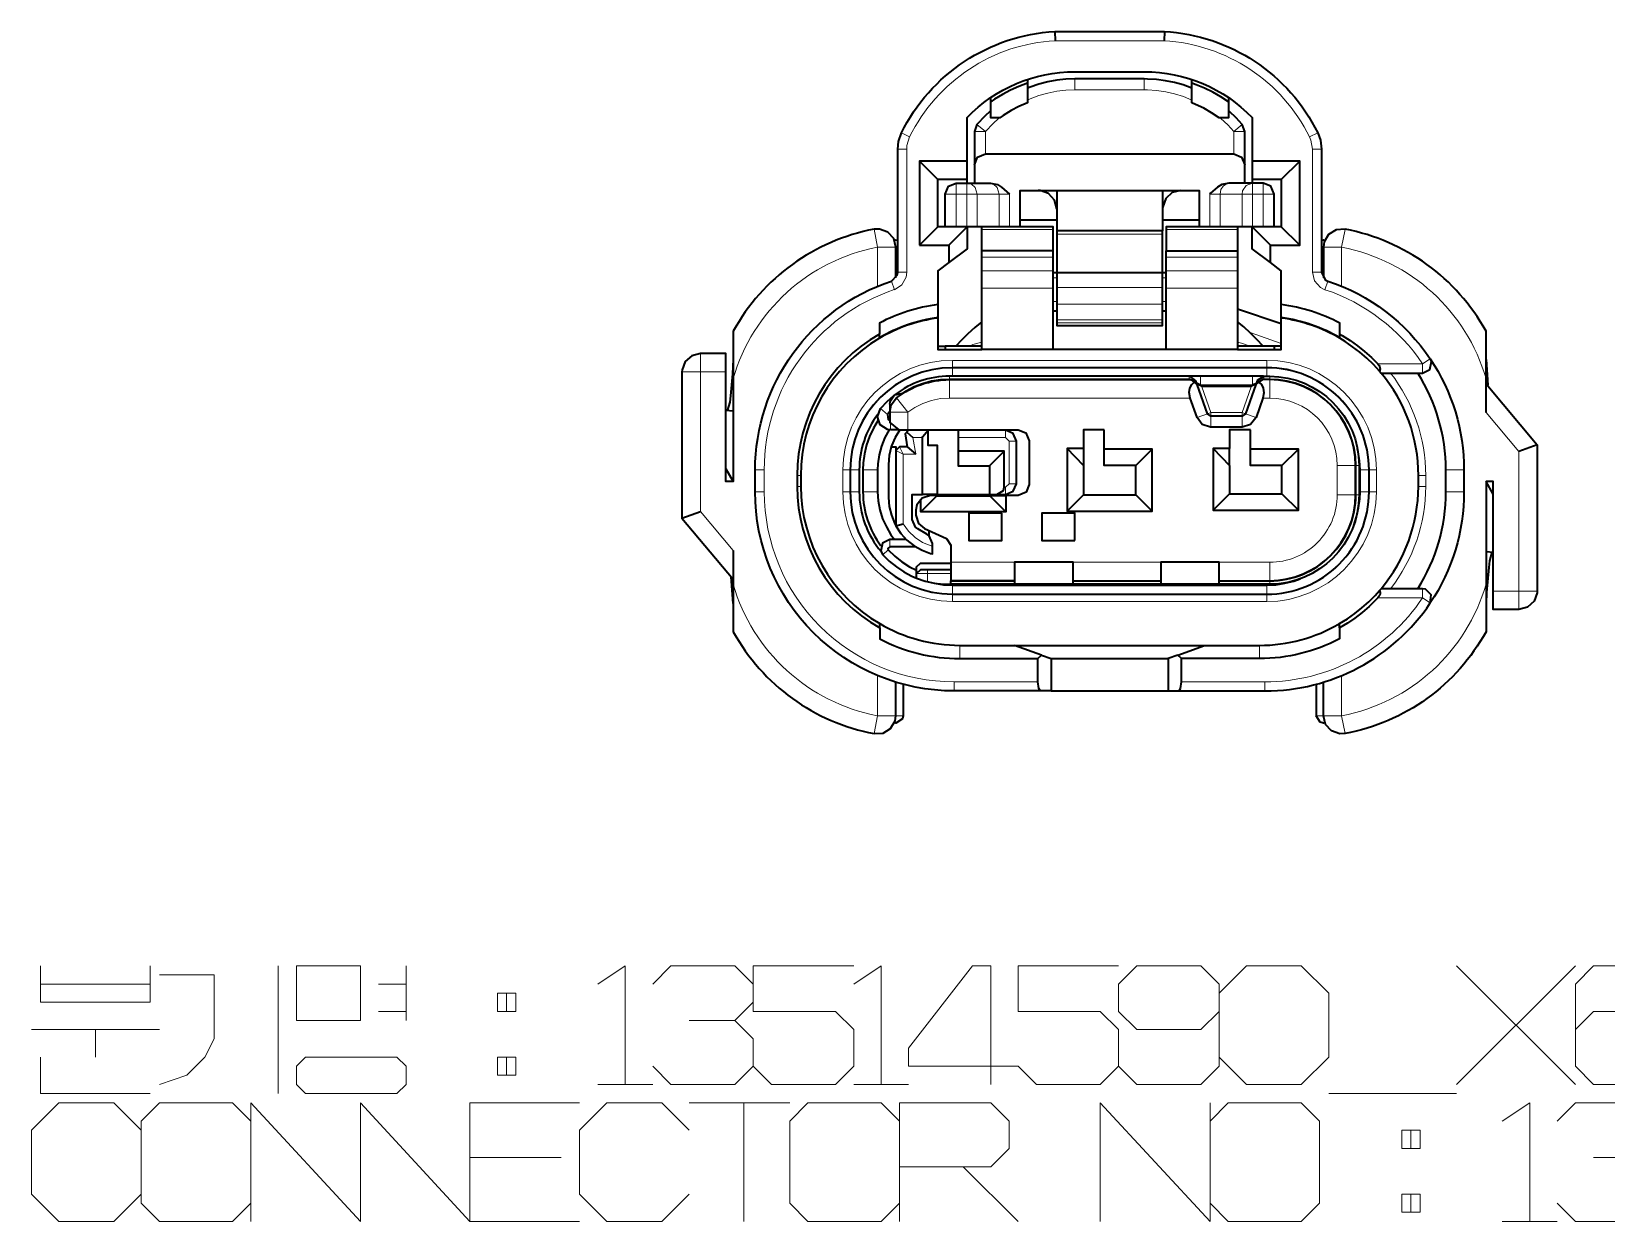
# Model space of a CAD drawing. Header units: millimetres. Extents: x 0 to 174, y 0 to 33.
# Drawn here: x 56.857 to 58.554, y 14.6 to 15.882 of the extents above; entities that cross this region are included whole.
import ezdxf

# ---------------------------------------------------------------- set-up
doc = ezdxf.new("R2010")
doc.units = ezdxf.units.MM
doc.layers.add('PDF_Geomertry', color=7, linetype='Continuous', true_color=0x405f80)

# ---------------------------------------------------------------- blocks, each defined once
blk = doc.blocks.new('SYM_13514590_011')
at = {"layer": 'PDF_Geomertry', "color": 7, "lineweight": 35}
for points in [[(-0.0711, -0.3403), (-0.1647, -0.3403, -0.414275), (-0.3793, -0.1258), (-0.3793, -0.1022, -0.322244), (-0.2325, 0.1013), (-0.2263, 0.1076), (-0.2257, 0.1108), (-0.2257, 0.2435), (-0.2249, 0.2517), (-0.2217, 0.2609, -0.270016), (-0.0564, 0.3702), (0.0617, 0.3702, -0.270317), (0.2269, 0.2609), (0.2297, 0.2531), (0.231, 0.2435), (0.231, 0.1108), (0.2349, 0.1028), (0.2378, 0.1013, -0.167047), (0.3481, 0.0174)], [(-0.151, 0.2069), (-0.151, 0.2108), (-0.151, 0.2305), (-0.151, 0.2776, -0.203336), (-0.0347, 0.3269), (0.04, 0.3269, -0.204174), (0.1561, 0.2776), (0.1561, 0.2305), (0.1561, 0.2108), (0.1561, 0.2069)], [(-0.251, 0.1572, 0.222629), (-0.4029, 0.0473), (-0.4029, -0.0038), (-0.4029, -0.1147), (-0.4107, -0.1147), (-0.4107, 0.0035), (-0.4107, 0.0231), (-0.4383, 0.0231), (-0.4476, 0.0209), (-0.4547, 0.0145), (-0.4579, 0.0055), (-0.4581, 0.0035), (-0.4581, -0.154), (-0.4029, -0.2197)], [(0.4082, -0.0402), (0.4082, -0.0038), (0.4082, 0.0473, 0.222897), (0.2563, 0.1572), (0.2468, 0.1566), (0.2386, 0.1516), (0.2337, 0.1434), (0.2329, 0.1377), (0.2329, 0.1048)], [(-0.1824, 0.0759, 0.091396), (-0.2454, 0.056), (-0.2454, 0.0442)], [(0.2507, 0.0442), (0.2533, 0.0426), (0.2617, 0.0374), (0.2697, 0.0316), (0.2774, 0.0255), (0.2847, 0.019), (0.2917, 0.012), (0.2931, 0.0103), (0.2943, 0.0069), (0.2935, 0.0041), (0.2868, 0.0113), (0.2797, 0.0181), (0.2722, 0.0247), (0.2644, 0.0306), (0.2564, 0.0362), (0.2507, 0.0397), (0.2507, 0.0442), (0.2507, 0.056, 0.091565), (0.1876, 0.0759)], [(-0.1824, 0.0615, 0.098207), (-0.2454, 0.0397, 0.266366), (-0.33, -0.1081), (-0.33, -0.1199, 0.26617), (-0.2451, -0.2678, 0.131143), (-0.1587, -0.2912), (-0.0997, -0.2912), (0.0026, -0.2912), (0.105, -0.2912), (0.164, -0.2912, 0.132183), (0.2503, -0.2678), (0.2588, -0.2627), (0.2667, -0.257), (0.2744, -0.2509), (0.2818, -0.2442), (0.2887, -0.2373), (0.2935, -0.2322), (0.2951, -0.2302, 0.175275), (0.3353, -0.1199), (0.3353, -0.1081, 0.177439), (0.2951, 0.0022)], [(-0.2454, 0.0397), (-0.2454, 0.0442, 0.269), (-0.334, -0.1081), (-0.334, -0.1199, 0.269851), (-0.2451, -0.2724), (-0.2451, -0.2678)], [(0.2935, 0.0041), (0.2951, 0.0022), (0.3399, 0.0022), (0.3478, 0.006), (0.3493, 0.0148), (0.3481, 0.0174, -0.148556), (0.3844, -0.1022)], [(0.2821, -0.1022, 0.415123), (0.1719, 0.008), (-0.1667, 0.008, 0.414199), (-0.2769, -0.1022), (-0.2769, -0.1258, 0.413299), (-0.1667, -0.236), (0.1719, -0.236, 0.415523), (0.2821, -0.1258)], [(0.3346, -0.2302, 0.14183), (0.3649, -0.1258), (0.3649, -0.1022, 0.141595), (0.3346, 0.0022)], [(-0.2343, -0.0401), (-0.2326, -0.0322), (-0.2268, -0.0245, -0.165449), (-0.1699, -0.0049), (0.0896, -0.0049), (0.0906, -0.0051), (0.0969, -0.0102), (0.0956, -0.0062), (0.089, -0.0012), (0.0885, -0.0012)], [(0.1685, -0.0012), (0.1683, -0.0012), (0.1565, -0.0012), (0.1007, -0.0012), (0.0885, -0.0012), (-0.1699, -0.0012, 0.165836), (-0.2285, -0.021)], [(0.0964, -0.0085), (0.1007, -0.0106), (0.1021, -0.0109), (0.1551, -0.0109), (0.1565, -0.0106), (0.1613, -0.0083), (0.1618, -0.0056), (0.1687, -0.0012), (0.1751, -0.0012, -0.41342), (0.2714, -0.0974), (0.2714, -0.129, -0.413753), (0.1751, -0.2253), (0.1207, -0.2253), (0.0578, -0.2253), (-0.0368, -0.2253), (-0.0997, -0.2253), (-0.1686, -0.2253), (-0.1686, -0.2217), (-0.0997, -0.2217)], [(0.1207, -0.2217), (0.1207, -0.2215), (0.1751, -0.2215, 0.414139), (0.2676, -0.129), (0.2676, -0.0974, 0.414133), (0.1751, -0.0049), (0.1676, -0.0049), (0.1606, -0.0094), (0.1603, -0.0102), (0.1492, -0.0417), (0.1456, -0.0444), (0.1117, -0.0444), (0.1081, -0.0417), (0.0969, -0.0102)], [(0.1207, -0.2253), (0.1207, -0.2217), (0.1751, -0.2217, 0.414587), (0.2679, -0.129), (0.2679, -0.0974, 0.413013), (0.1751, -0.0046), (0.1687, -0.0046), (0.1674, -0.0049)], [(0.4082, -0.0095), (0.4632, -0.0752), (0.4632, -0.2327), (0.4632, -0.2347), (0.4599, -0.2437), (0.4528, -0.2501), (0.4436, -0.2524), (0.416, -0.2524), (0.416, -0.2327), (0.416, -0.1147), (0.4082, -0.1147), (0.4082, -0.2253), (0.4082, -0.2765, -0.223782), (0.2563, -0.3863), (0.2507, -0.3866), (0.2417, -0.3834), (0.2353, -0.3763), (0.2329, -0.367), (0.2329, -0.3309)], [(-0.2472, -0.0423, 0.161217), (-0.2671, -0.1022), (-0.2671, -0.1258, 0.176046), (-0.2436, -0.1902)], [(-0.2469, -0.0487), (-0.2519, -0.0572), (-0.2561, -0.066), (-0.2593, -0.0753), (-0.2615, -0.0849), (-0.2628, -0.0947), (-0.2631, -0.1022), (-0.2631, -0.1258, 0.163488), (-0.2437, -0.1838)], [(0.3844, -0.1258, -0.149834), (0.3481, -0.2455), (0.3492, -0.2367), (0.3429, -0.2306), (0.3399, -0.2302), (0.2951, -0.2302)], [(-0.4029, -0.1891), (-0.4029, -0.2253), (-0.4029, -0.2765, 0.222924), (-0.251, -0.3863)], [(0.2935, -0.2322), (0.2943, -0.2341), (0.2942, -0.2356), (0.2936, -0.2372), (0.2917, -0.2399), (0.2892, -0.2424), (0.2821, -0.2494), (0.2747, -0.2558), (0.2669, -0.2617), (0.2588, -0.2673), (0.2503, -0.2724), (0.2503, -0.2842, -0.120309), (0.164, -0.3055), (0.08, -0.3055), (0.0761, -0.3017), (0.105, -0.2912)], [(0.0764, -0.3403), (0.17, -0.3403, 0.249846), (0.3481, -0.2455)], [(-0.2451, -0.2724), (-0.2451, -0.2842, 0.120411), (-0.1587, -0.3055), (-0.0747, -0.3055), (-0.0708, -0.3017), (-0.0997, -0.2912)]]:
    blk.add_lwpolyline(points, format="xyb", dxfattribs=at)
at = {"layer": 'PDF_Geomertry', "color": 7, "lineweight": 13}
for points in [[(0.2269, 0.2609), (0.2181, 0.2566, 0.269218), (0.0614, 0.3603), (-0.0561, 0.3603, 0.270383), (-0.2128, 0.2566), (-0.2217, 0.2609)], [(-0.2474, 0.0958), (-0.2474, 0.1377, 0.283205), (-0.4029, -0.0038)], [(0.4082, -0.0038, 0.282803), (0.2526, 0.1377), (0.2526, 0.0958)], [(0.2917, 0.012), (0.3399, 0.012, 0.166756), (0.2346, 0.092)], [(0.2724, -0.1022), (0.2819, -0.1022, 0.414071), (0.1719, 0.0077), (0.1719, 0.008), (0.1719, 0.0159, -0.413862), (0.29, -0.1022)], [(0.3053, -0.2302, 0.166913), (0.3432, -0.1199), (0.3432, -0.1081, 0.16612), (0.3053, 0.0022)], [(0.1207, -0.2017), (0.1751, -0.2017, 0.414427), (0.2479, -0.129), (0.2479, -0.0974, 0.412538), (0.1751, -0.0247), (0.1676, -0.0247)], [(-0.3793, -0.1258), (-0.3694, -0.1258, 0.414675), (-0.1647, -0.3305), (-0.1647, -0.3403)], [(-0.2671, -0.1258), (-0.2767, -0.1258, 0.414392), (-0.1667, -0.2358), (-0.1667, -0.236), (-0.1667, -0.244, -0.414207), (-0.2847, -0.1258)], [(0.1719, -0.2262), (0.1719, -0.2358, 0.414485), (0.2819, -0.1258), (0.2822, -0.1258), (0.29, -0.1258, -0.414191), (0.1719, -0.244)], [(-0.4029, -0.2253, 0.283199), (-0.2474, -0.367), (-0.251, -0.3863)], [(0.2563, -0.3863), (0.2526, -0.367, 0.282547), (0.4082, -0.2253)], [(0.08, -0.3305), (0.17, -0.3305, 0.249767), (0.3399, -0.2399), (0.2917, -0.2399)]]:
    blk.add_lwpolyline(points, format="xyb", dxfattribs=at)
at = {"layer": 'PDF_Geomertry', "color": 7, "lineweight": 35}
for points in [[(-0.0564, 0.3702), (-0.0561, 0.3603)], [(0.0617, 0.3702), (0.0614, 0.3603)], [(-0.086, 0.3185), (-0.086, 0.3144), (-0.086, 0.2934), (-0.095, 0.2895), (-0.1036, 0.2849), (-0.1119, 0.2797), (-0.1156, 0.2772), (-0.1253, 0.2772), (-0.1253, 0.2944)], [(-0.086, 0.3145), (-0.0951, 0.3109), (-0.1042, 0.3069), (-0.1128, 0.3023), (-0.1213, 0.2972), (-0.1253, 0.2944), (-0.1253, 0.2991)], [(0.0913, 0.3092), (0.0819, 0.3126), (0.0725, 0.3152), (0.0629, 0.3172), (0.0531, 0.3184), (0.0433, 0.319), (0.04, 0.3191), (-0.0347, 0.3191), (-0.0446, 0.3187), (-0.0544, 0.3177), (-0.064, 0.3159), (-0.0736, 0.3135), (-0.0829, 0.3103), (-0.086, 0.3092)], [(0.1306, 0.2991), (0.1306, 0.2944), (0.1306, 0.2772), (0.1207, 0.2772), (0.1125, 0.2827), (0.104, 0.2876), (0.0951, 0.2917), (0.0913, 0.2934), (0.0913, 0.3144), (0.0913, 0.3185)], [(0.1306, 0.2944), (0.1224, 0.2998), (0.1137, 0.3047), (0.105, 0.309), (0.096, 0.3127), (0.0913, 0.3145)], [(-0.1253, 0.2851), (-0.1325, 0.2784), (-0.1392, 0.2712), (-0.1403, 0.2699), (-0.1431, 0.2623), (-0.1431, 0.2266), (-0.1396, 0.2348), (-0.1312, 0.2384), (0.1365, 0.2384), (0.1449, 0.2349), (0.1483, 0.2266)], [(0.1483, 0.2069), (0.1483, 0.2266), (0.1483, 0.2623), (0.1456, 0.2699), (0.1389, 0.2772), (0.1318, 0.284), (0.1306, 0.2851)], [(-0.151, 0.2305), (-0.2021, 0.2305)], [(-0.1431, 0.2266), (-0.1431, 0.2069)], [(0.2074, 0.1399), (0.2074, 0.2305), (0.1876, 0.2108), (0.1561, 0.2108)], [(0.2074, 0.2305), (0.1561, 0.2305)], [(-0.151, 0.2108), (-0.1824, 0.2108)], [(-0.1746, 0.1597), (-0.1746, 0.1951), (-0.1711, 0.2034), (-0.1628, 0.2069), (-0.1512, 0.2069), (-0.1275, 0.2069), (-0.1258, 0.2069), (-0.1183, 0.2052), (-0.1139, 0.2026), (-0.1053, 0.1951)], [(0.1799, 0.1597), (0.1799, 0.1951), (0.1762, 0.2034), (0.1679, 0.2069), (0.1565, 0.2069), (0.1326, 0.2069), (0.131, 0.2069), (0.1236, 0.2052), (0.1188, 0.2024), (0.1114, 0.1959), (0.1106, 0.1951)], [(0.1876, 0.2108), (0.1876, 0.1597)], [(-0.0939, 0.1597), (-0.0939, 0.199), (0.099, 0.199), (0.099, 0.1597)], [(-0.0544, 0.1792), (-0.0568, 0.1885), (-0.0632, 0.1956), (-0.0722, 0.1988), (-0.0742, 0.199)], [(-0.0544, 0.199), (-0.0544, 0.1773), (-0.0544, 0.1556)], [(0.0597, 0.199), (0.0597, 0.1773), (0.0597, 0.1556)], [(0.0794, 0.199), (0.0701, 0.1966), (0.0631, 0.1902), (0.0599, 0.1813), (0.0597, 0.1792)], [(-0.2276, 0.1048), (-0.2276, 0.1377), (-0.23, 0.147), (-0.2364, 0.1541), (-0.2454, 0.1574), (-0.2511, 0.1572)], [(-0.2021, 0.1399), (-0.1706, 0.1399), (-0.151, 0.1597), (-0.151, 0.136), (-0.1706, 0.1212), (-0.1824, 0.1124), (-0.1824, 0.0759), (-0.1824, 0.062), (-0.1824, 0.0615), (-0.1824, 0.0277), (-0.1351, 0.0277), (-0.1351, 0.0938), (-0.1351, 0.1124), (-0.1351, 0.1269), (-0.1351, 0.134), (-0.1351, 0.157), (-0.1351, 0.1597)], [(0.0636, 0.0277), (-0.0583, 0.0277), (-0.0583, 0.0938), (-0.0583, 0.1124), (-0.0583, 0.1269), (-0.0583, 0.134), (-0.0583, 0.157), (-0.0583, 0.1597), (-0.1256, 0.1597), (-0.1401, 0.1597), (-0.151, 0.1597), (-0.1824, 0.1597)], [(-0.0939, 0.1674), (-0.0544, 0.1674)], [(0.0597, 0.1101), (0.0597, 0.152), (0.0597, 0.1556), (-0.0544, 0.1556), (-0.0544, 0.152), (-0.0544, 0.1101)], [(0.0597, 0.1674), (0.099, 0.1674)], [(0.1404, 0.1597), (0.1404, 0.157), (0.1404, 0.134), (0.1404, 0.1269), (0.1404, 0.1124), (0.1404, 0.0938), (0.1404, 0.0277), (0.1876, 0.0277), (0.1876, 0.0615), (0.1876, 0.062), (0.1876, 0.0759), (0.1876, 0.1124), (0.1758, 0.1212), (0.1561, 0.136), (0.1561, 0.1597), (0.1454, 0.1597), (0.1308, 0.1597), (0.0636, 0.1597), (0.0636, 0.157), (0.0636, 0.134), (0.1404, 0.134)], [(-0.2293, 0.1455), (-0.2276, 0.1456), (-0.2257, 0.1453)], [(-0.1706, 0.1399), (-0.1706, 0.1212)], [(0.1758, 0.1212), (0.1758, 0.1399)], [(0.231, 0.1453), (0.2329, 0.1456), (0.2346, 0.1455)], [(-0.0583, 0.134), (-0.1351, 0.134)], [(0.1404, 0.0277), (0.0636, 0.0277), (0.0636, 0.0938), (0.0636, 0.1124), (0.0636, 0.1269), (0.0636, 0.134)], [(-0.0544, 0.1103), (-0.0583, 0.1103)], [(0.0636, 0.1103), (0.0597, 0.1103)], [(-0.0544, 0.069), (-0.0583, 0.069)], [(0.0636, 0.069), (0.0597, 0.069)], [(0.1876, 0.0551), (0.1404, 0.0712)], [(-0.1351, 0.0574), (-0.1426, 0.0512), (-0.15, 0.0445), (-0.1569, 0.0376), (-0.1629, 0.031)], [(0.1681, 0.031), (0.1614, 0.0383), (0.1544, 0.0452), (0.1472, 0.0519), (0.1404, 0.0574)], [(-0.1824, 0.031), (-0.1746, 0.031), (-0.1746, 0.0277)], [(-0.1351, 0.031), (-0.1746, 0.031)], [(-0.0583, 0.0277), (-0.1351, 0.0277)], [(0.1799, 0.031), (0.1404, 0.031)], [(0.1876, 0.031), (0.1799, 0.031), (0.1799, 0.0277)], [(-0.4029, 0.0169), (-0.4037, 0.0012), (-0.4058, -0.0222), (-0.4067, -0.029), (-0.4093, -0.0384)], [(0.4082, 0.0169), (0.4101, -0.011)], [(0.0899, -0.0049), (0.0885, -0.0046), (-0.1699, -0.0046), (-0.1796, -0.0052), (-0.1893, -0.0067), (-0.1988, -0.0094), (-0.2079, -0.0128), (-0.2167, -0.0174), (-0.2204, -0.0197), (-0.2293, -0.0216), (-0.2342, -0.0292), (-0.2344, -0.0312)], [(0.1624, -0.007), (0.1661, -0.0102), (0.1682, -0.0142), (0.1687, -0.0192), (0.1676, -0.0247), (0.1604, -0.0456), (0.1603, -0.0459), (0.1544, -0.0534), (0.1456, -0.0562), (0.1117, -0.0562), (0.1114, -0.0562), (0.1025, -0.0531), (0.0968, -0.0456), (0.0896, -0.0247), (0.0885, -0.0187), (0.0892, -0.014), (0.0913, -0.0101), (0.0949, -0.007)], [(-0.2246, -0.0588), (-0.2336, -0.0588), (-0.2367, -0.0585), (-0.2444, -0.0535), (-0.2475, -0.0448), (-0.2443, -0.036), (-0.244, -0.0358), (-0.2372, -0.0285), (-0.2299, -0.022)], [(-0.2343, -0.0312), (-0.2343, -0.0401), (-0.2343, -0.051), (-0.2246, -0.059), (-0.2147, -0.059), (-0.0958, -0.059), (-0.0875, -0.0623), (-0.084, -0.0708), (-0.084, -0.118), (-0.0874, -0.1263), (-0.0958, -0.1298), (-0.109, -0.1298), (-0.109, -0.1473), (-0.2007, -0.1473), (-0.2007, -0.1337)], [(-0.4029, -0.039), (-0.4107, -0.0383)], [(-0.2344, -0.0397), (-0.2367, -0.0423), (-0.2361, -0.048), (-0.2344, -0.0488)], [(-0.2347, -0.0588), (-0.2394, -0.0673), (-0.2432, -0.0765), (-0.2457, -0.0859), (-0.2471, -0.0956), (-0.2474, -0.1022), (-0.2474, -0.1258), (-0.2468, -0.1356), (-0.245, -0.1453), (-0.2421, -0.1547), (-0.2379, -0.1635), (-0.2329, -0.172), (-0.229, -0.177)], [(-0.2326, -0.0772), (-0.2349, -0.0867), (-0.2356, -0.0963), (-0.2356, -0.1317), (-0.2349, -0.1415), (-0.2325, -0.151), (-0.2287, -0.1601), (-0.2276, -0.1623), (-0.2222, -0.1705), (-0.2157, -0.1777), (-0.2081, -0.1838), (-0.1994, -0.1887), (-0.1903, -0.1921), (-0.1882, -0.1927), (-0.1882, -0.1847), (-0.1882, -0.1816), (-0.1917, -0.1733), (-0.1942, -0.1715), (-0.204, -0.1656), (-0.2065, -0.1638), (-0.21, -0.1555), (-0.21, -0.1288), (-0.1988, -0.1288), (-0.1988, -0.0673), (-0.1986, -0.0662), (-0.1932, -0.0598)], [(-0.2233, -0.059), (-0.2285, -0.0673), (-0.2324, -0.0763), (-0.2326, -0.0772), (-0.2276, -0.0772), (-0.2276, -0.0812)], [(-0.1189, -0.1288), (-0.1096, -0.1288), (-0.1013, -0.1252), (-0.0978, -0.117), (-0.0978, -0.0713), (-0.1013, -0.0628), (-0.1096, -0.0595), (-0.1606, -0.0595), (-0.1932, -0.0595), (-0.2139, -0.0595), (-0.216, -0.0616), (-0.2178, -0.0634), (-0.2154, -0.0772), (-0.2237, -0.0772), (-0.2276, -0.0812), (-0.2276, -0.1623), (-0.2199, -0.1601)], [(-0.216, -0.0616), (-0.2092, -0.0673)], [(-0.1932, -0.0595), (-0.1932, -0.0598), (-0.1932, -0.0756), (-0.1831, -0.0756), (-0.1831, -0.1288), (-0.1267, -0.1288), (-0.1267, -0.1298)], [(-0.1606, -0.0595), (-0.1606, -0.0673), (-0.1606, -0.0819), (-0.1606, -0.0977), (-0.1267, -0.0977), (-0.1267, -0.1288), (-0.1189, -0.1288), (-0.1118, -0.1244), (-0.111, -0.1209), (-0.111, -0.0819), (-0.1606, -0.0819)], [(-0.1267, -0.059), (-0.1267, -0.0595)], [(-0.2154, -0.0772), (-0.206, -0.0851)], [(-0.1267, -0.0977), (-0.111, -0.0819)], [(-0.0256, -0.0791), (-0.0256, -0.0974), (-0.0432, -0.0791)], [(-0.0256, -0.0974), (-0.0256, -0.129), (0.0308, -0.129), (0.0308, -0.0974), (-0.0031, -0.0974), (-0.0031, -0.0798)], [(0.0308, -0.0974), (0.0485, -0.0798)], [(0.1143, -0.0791), (0.1319, -0.0974), (0.1319, -0.0791)], [(0.1319, -0.0974), (0.1319, -0.1278), (0.1882, -0.1278), (0.1882, -0.0974), (0.1544, -0.0974), (0.1544, -0.0798)], [(0.1882, -0.0974), (0.206, -0.0798)], [(0.2656, -0.162), (0.2686, -0.1526), (0.2708, -0.143), (0.2721, -0.1333), (0.2724, -0.1258), (0.2724, -0.1022), (0.2718, -0.0924), (0.2704, -0.0827), (0.2697, -0.0795)], [(0.4632, -0.0752), (0.4436, -0.0824)], [(-0.4107, -0.101), (-0.4029, -0.1147)], [(0.2822, -0.1258), (0.2822, -0.1022)], [(0.3846, -0.1258), (0.3846, -0.1022)], [(0.416, -0.1283), (0.4082, -0.1147)], [(-0.1838, -0.1298), (-0.1903, -0.1298), (-0.1993, -0.1326), (-0.205, -0.1399), (-0.206, -0.1455), (-0.206, -0.1508), (-0.2032, -0.1598), (-0.1969, -0.1651), (-0.1732, -0.1762), (-0.1731, -0.1762), (-0.1686, -0.1833), (-0.1686, -0.2017), (-0.1686, -0.2215)], [(-0.2007, -0.1473), (-0.1838, -0.1303)], [(-0.1831, -0.1288), (-0.1988, -0.1288)], [(-0.126, -0.1298), (-0.109, -0.1298)], [(-0.109, -0.1473), (-0.126, -0.1303)], [(-0.0256, -0.129), (-0.0432, -0.1467)], [(0.0308, -0.129), (0.0485, -0.1467)], [(0.1319, -0.1278), (0.1143, -0.1455)], [(0.1882, -0.1278), (0.206, -0.1455)], [(-0.4581, -0.154), (-0.4383, -0.1469)], [(-0.1922, -0.1673), (-0.1922, -0.1727)], [(-0.2164, -0.177), (-0.2343, -0.177), (-0.2422, -0.1809), (-0.2439, -0.1897), (-0.2417, -0.1935), (-0.2347, -0.2005), (-0.2271, -0.2066), (-0.2189, -0.212), (-0.2103, -0.2166), (-0.2053, -0.2187), (-0.2053, -0.2137), (-0.2053, -0.2065), (-0.2012, -0.2026), (-0.1686, -0.2026)], [(-0.2064, -0.1849), (-0.2343, -0.1849), (-0.2364, -0.1869), (-0.2358, -0.1883), (-0.2289, -0.1952), (-0.2212, -0.2013), (-0.2129, -0.2065), (-0.2053, -0.2102)], [(-0.0368, -0.2215), (-0.0368, -0.2017), (-0.0997, -0.2017), (-0.0997, -0.2215), (-0.0997, -0.2217), (-0.0997, -0.2253)], [(0.1207, -0.2215), (0.1207, -0.2017), (0.0578, -0.2017), (0.0578, -0.2215), (0.0578, -0.2217), (0.0578, -0.2253)], [(0.4082, -0.1902), (0.416, -0.1909)], [(0.4146, -0.1908), (0.4119, -0.2002), (0.4111, -0.2072), (0.4088, -0.2344), (0.4082, -0.2462)], [(-0.4029, -0.2462), (-0.405, -0.2172)], [(-0.1686, -0.2097), (-0.1935, -0.2097), (-0.2012, -0.2097), (-0.2053, -0.2137)], [(-0.2053, -0.2187), (-0.196, -0.2219), (-0.1864, -0.224), (-0.1765, -0.2252), (-0.1686, -0.2253)], [(-0.1958, -0.2219), (-0.1862, -0.2242), (-0.1765, -0.2258), (-0.1668, -0.2262), (-0.1667, -0.2262), (0.1719, -0.2262), (0.1818, -0.2258), (0.1915, -0.2242), (0.201, -0.2219), (0.2081, -0.2195)], [(-0.0997, -0.2215), (-0.1686, -0.2215), (-0.1686, -0.2217)], [(-0.1686, -0.2253), (-0.1686, -0.2253)], [(-0.0368, -0.2217), (-0.0368, -0.2215), (0.0578, -0.2215)], [(-0.0368, -0.2253), (-0.0368, -0.2217), (0.0578, -0.2217)], [(0.2503, -0.2724), (0.2503, -0.2678)], [(-0.0708, -0.3017), (-0.0604, -0.3055), (-0.0604, -0.3403), (-0.0711, -0.3403), (-0.0725, -0.3396), (-0.0736, -0.3376), (-0.0747, -0.3305), (-0.0747, -0.3055)], [(0.0761, -0.3017), (0.0657, -0.3055), (0.0657, -0.3403), (0.0764, -0.3403), (0.0767, -0.3403), (0.0771, -0.3402), (0.0778, -0.3396), (0.0789, -0.3376), (0.08, -0.3305), (0.08, -0.3055)], [(-0.0604, -0.3055), (0.0026, -0.3055), (0.0657, -0.3055)], [(-0.2511, -0.3863), (-0.2415, -0.3858), (-0.2333, -0.3808), (-0.2285, -0.3726), (-0.2276, -0.367), (-0.2276, -0.3309)], [(-0.2199, -0.3331), (-0.2199, -0.367), (-0.2206, -0.3705), (-0.2276, -0.3749), (-0.2293, -0.3747)], [(0.225, -0.3331), (0.225, -0.367)], [(-0.0604, -0.3403), (0.0657, -0.3403)], [(0.2346, -0.3747), (0.2329, -0.3749), (0.2294, -0.3741), (0.2251, -0.367)]]:
    blk.add_lwpolyline(points, dxfattribs=at)
at = {"layer": 'PDF_Geomertry', "color": 7, "lineweight": 13}
for points in [[(0.0913, 0.2963), (0.0821, 0.3001), (0.0726, 0.303), (0.0631, 0.3051), (0.0533, 0.3066), (0.0436, 0.3072), (0.04, 0.3073), (-0.0347, 0.3073), (-0.0446, 0.3069), (-0.0543, 0.3058), (-0.064, 0.3038), (-0.0735, 0.3012), (-0.0828, 0.2977), (-0.086, 0.2963)], [(-0.0347, 0.3191), (-0.0347, 0.3073)], [(0.04, 0.3191), (0.04, 0.3073)], [(-0.1164, 0.2772), (-0.1236, 0.2705), (-0.1304, 0.2633), (-0.1312, 0.2623), (-0.1312, 0.2384)], [(0.1456, 0.2699), (0.1365, 0.2623), (0.1299, 0.2697), (0.1226, 0.2763), (0.1217, 0.2772)], [(-0.2257, 0.2435), (-0.2158, 0.2435), (-0.2157, 0.2473), (-0.2128, 0.2566)], [(-0.1403, 0.2699), (-0.1312, 0.2623), (-0.1431, 0.2623)], [(0.1365, 0.2384), (0.1365, 0.2623), (0.1483, 0.2623)], [(0.231, 0.2435), (0.2211, 0.2435), (0.2196, 0.2531), (0.2181, 0.2566)], [(-0.2257, 0.1108), (-0.2158, 0.1108), (-0.2158, 0.2435)], [(0.2211, 0.2435), (0.2211, 0.1108)], [(-0.1628, 0.2069), (-0.1628, 0.1951), (-0.1512, 0.1951), (-0.1512, 0.1597)], [(-0.1275, 0.2069), (-0.1224, 0.2056), (-0.1185, 0.202), (-0.1164, 0.1951), (-0.1401, 0.1951), (-0.1401, 0.1597)], [(0.1326, 0.2069), (0.1306, 0.2066), (0.1286, 0.206), (0.1251, 0.2035), (0.1226, 0.1999), (0.1217, 0.1951), (0.1454, 0.1951), (0.1458, 0.1984), (0.1497, 0.2044), (0.1565, 0.2069), (0.1565, 0.1951), (0.1454, 0.1951), (0.1454, 0.1597)], [(0.1679, 0.2069), (0.1679, 0.1951), (0.1799, 0.1951)], [(-0.1746, 0.1951), (-0.1628, 0.1951), (-0.1628, 0.1597)], [(-0.1053, 0.1597), (-0.1053, 0.1951), (-0.1164, 0.1951), (-0.1164, 0.1597)], [(0.1217, 0.1597), (0.1217, 0.1951), (0.1174, 0.1951), (0.1106, 0.1951), (0.1106, 0.1597)], [(0.1565, 0.1597), (0.1565, 0.1951), (0.1679, 0.1951), (0.1679, 0.1597)], [(-0.2257, 0.1377), (-0.2276, 0.1377), (-0.2281, 0.1377), (-0.2474, 0.1377), (-0.251, 0.1572)], [(-0.0583, 0.157), (-0.1351, 0.157)], [(0.1404, 0.157), (0.0636, 0.157)], [(0.2563, 0.1572), (0.2563, 0.1567), (0.2526, 0.1377), (0.2329, 0.1377), (0.231, 0.1377)], [(-0.0544, 0.152), (0.0597, 0.152)], [(-0.0583, 0.1269), (-0.1351, 0.1269)], [(0.1404, 0.1269), (0.0636, 0.1269)], [(-0.2158, 0.1108), (-0.2165, 0.1055), (-0.2212, 0.0972), (-0.2293, 0.092), (-0.2325, 0.1013)], [(-0.0583, 0.1124), (-0.1351, 0.1124)], [(-0.0544, 0.1047), (-0.0583, 0.1047)], [(0.0636, 0.1047), (0.0597, 0.1047)], [(0.1404, 0.1124), (0.0636, 0.1124)], [(0.2378, 0.1013), (0.2346, 0.092), (0.2299, 0.0944), (0.2235, 0.1015), (0.2211, 0.1108), (0.231, 0.1108)], [(-0.1351, 0.0938), (-0.0583, 0.0938)], [(-0.0544, 0.0944), (0.0597, 0.0944)], [(0.0636, 0.0938), (0.1404, 0.0938)], [(-0.0544, 0.0792), (-0.0583, 0.0792)], [(-0.0544, 0.0763), (0.0597, 0.0763)], [(0.0636, 0.0792), (0.0597, 0.0792)], [(-0.0544, 0.0594), (0.0597, 0.0594)], [(-0.0544, 0.0562), (0.0597, 0.0562)], [(-0.1351, 0.0356), (-0.1446, 0.0328), (-0.1486, 0.031)], [(0.1539, 0.031), (0.1447, 0.0345), (0.1404, 0.0356)], [(0.1876, 0.0342), (0.1539, 0.0458)], [(-0.4383, 0.0231), (-0.4383, 0.0035), (-0.4581, 0.0035)], [(0.3399, 0.0022), (0.3399, 0.012), (0.3481, 0.0174)], [(-0.4107, 0.0035), (-0.4383, 0.0035), (-0.4383, -0.1469), (-0.4029, -0.1891)], [(0.1719, 0.0159), (-0.1667, 0.0159)], [(0.1719, -0.0012), (0.1719, 0.0077), (-0.1667, 0.0077), (-0.1667, -0.0012)], [(-0.1699, -0.0046), (-0.1699, -0.0012)], [(-0.1699, -0.0049), (-0.1699, -0.0247)], [(0.0885, -0.0046), (0.0885, -0.0012)], [(0.0956, -0.0062), (0.0944, -0.0066)], [(0.0969, -0.0102), (0.1021, -0.0128), (0.1021, -0.0109)], [(0.1007, -0.0012), (0.1007, -0.009), (0.1007, -0.0106)], [(0.1604, -0.0456), (0.1492, -0.0417), (0.1456, -0.0403), (0.1551, -0.0128), (0.1021, -0.0128), (0.1117, -0.0403), (0.1456, -0.0403), (0.1456, -0.0444), (0.1456, -0.0562)], [(0.1603, -0.0102), (0.1551, -0.0128), (0.1551, -0.0109)], [(0.1565, -0.0012), (0.1565, -0.009), (0.1565, -0.0106)], [(0.1687, -0.0046), (0.1687, -0.0012)], [(0.1751, -0.0046), (0.1751, -0.0012)], [(0.1751, -0.0049), (0.1751, -0.0247)], [(-0.2268, -0.0245), (-0.2147, -0.0401), (-0.2343, -0.0401)], [(0.0896, -0.0247), (-0.1699, -0.0247), (-0.1797, -0.0253), (-0.1893, -0.0273), (-0.1986, -0.0305), (-0.2074, -0.0349), (-0.2147, -0.0401), (-0.2147, -0.059)], [(-0.2443, -0.036), (-0.2367, -0.0423)], [(0.0968, -0.0456), (0.1081, -0.0417), (0.1117, -0.0403), (0.1117, -0.0444), (0.1117, -0.0562)], [(0.416, -0.2327), (0.4436, -0.2327), (0.4436, -0.0824), (0.4082, -0.0402)], [(-0.2336, -0.0517), (-0.2336, -0.0588)], [(-0.1988, -0.0673), (-0.2092, -0.0673), (-0.206, -0.0851), (-0.2199, -0.0851), (-0.2199, -0.1601), (-0.214, -0.168), (-0.2069, -0.1748), (-0.1988, -0.1802), (-0.1897, -0.1841), (-0.1882, -0.1847)], [(-0.1096, -0.0595), (-0.1096, -0.0673), (-0.1606, -0.0673)], [(-0.1096, -0.0674), (-0.1057, -0.0713), (-0.0978, -0.0713)], [(-0.2276, -0.0812), (-0.2199, -0.0851), (-0.2237, -0.0772)], [(-0.1057, -0.0713), (-0.1057, -0.117), (-0.0978, -0.117)], [(0.2676, -0.0974), (0.2479, -0.0974)], [(0.2679, -0.0974), (0.2714, -0.0974)], [(-0.3793, -0.1022), (-0.3694, -0.1022), (-0.3694, -0.1258)], [(-0.334, -0.1081), (-0.33, -0.1081)], [(-0.2671, -0.1022), (-0.2767, -0.1022), (-0.2767, -0.1258), (-0.2769, -0.1258), (-0.2847, -0.1258), (-0.2847, -0.1022)], [(-0.2474, -0.1022), (-0.2631, -0.1022)], [(-0.1057, -0.117), (-0.1096, -0.1209), (-0.1096, -0.1288)], [(0.2724, -0.1258), (0.2819, -0.1258), (0.2819, -0.1022), (0.2822, -0.1022), (0.29, -0.1022), (0.29, -0.1258)], [(0.3432, -0.1081), (0.3353, -0.1081)], [(0.3649, -0.1022), (0.3846, -0.1022)], [(-0.334, -0.1199), (-0.33, -0.1199)], [(-0.2474, -0.1258), (-0.2631, -0.1258)], [(-0.111, -0.1209), (-0.1096, -0.1209)], [(0.2676, -0.129), (0.2479, -0.129)], [(0.2679, -0.129), (0.2714, -0.129)], [(0.3432, -0.1199), (0.3353, -0.1199)], [(0.3649, -0.1258), (0.3846, -0.1258)], [(-0.2343, -0.1849), (-0.2343, -0.177)], [(-0.2358, -0.1883), (-0.2417, -0.1935)], [(-0.1686, -0.2017), (-0.0997, -0.2017)], [(-0.0368, -0.2017), (0.0578, -0.2017)], [(0.1751, -0.2215), (0.1751, -0.2017)], [(-0.2053, -0.2137), (-0.1935, -0.2137), (-0.1935, -0.2226)], [(-0.1686, -0.2137), (-0.1935, -0.2137), (-0.1935, -0.2097)], [(-0.1667, -0.2262), (-0.1667, -0.2358), (0.1719, -0.2358), (0.1719, -0.236), (0.1719, -0.244), (-0.1667, -0.244)], [(0.1751, -0.2217), (0.1751, -0.2253)], [(0.3481, -0.2455), (0.3469, -0.2448), (0.3399, -0.2399), (0.3399, -0.2302)], [(0.4436, -0.2524), (0.4436, -0.2327), (0.4632, -0.2327)], [(-0.1587, -0.2912), (-0.1587, -0.3055)], [(0.164, -0.2912), (0.164, -0.3055)], [(-0.2199, -0.367), (-0.2276, -0.367), (-0.2474, -0.367), (-0.2474, -0.3238)], [(-0.1647, -0.3305), (-0.0747, -0.3305)], [(0.17, -0.3403), (0.17, -0.3305)], [(0.2526, -0.3238), (0.2526, -0.367), (0.2329, -0.367), (0.225, -0.367)]]:
    blk.add_lwpolyline(points, dxfattribs=at)
at = {"layer": 'PDF_Geomertry', "color": 7, "lineweight": 35}
for points in [[(-0.2021, 0.1399), (-0.1824, 0.1597), (-0.1824, 0.2108), (-0.2021, 0.2305)], [(0.1876, 0.1597), (0.1561, 0.1597), (0.1758, 0.1399), (0.2074, 0.1399)], [(-0.0544, 0.1101), (-0.0544, 0.0944), (-0.0544, 0.0763), (-0.0544, 0.0594), (-0.0544, 0.0562), (-0.0544, 0.0533), (0.0597, 0.0533), (0.0597, 0.0562), (0.0597, 0.0594), (0.0597, 0.0763), (0.0597, 0.0944), (0.0597, 0.1101)], [(-0.0031, -0.059), (-0.0256, -0.059), (-0.0256, -0.0791), (-0.0432, -0.0791), (-0.0432, -0.1467), (0.0485, -0.1467), (0.0485, -0.0798), (-0.0031, -0.0798)], [(0.1544, -0.059), (0.1319, -0.059), (0.1319, -0.0791), (0.1143, -0.0791), (0.1143, -0.1455), (0.206, -0.1455), (0.206, -0.0798), (0.1544, -0.0798)], [(-0.126, -0.1303), (-0.1838, -0.1303), (-0.1838, -0.1298), (-0.126, -0.1298)], [(-0.1135, -0.1487), (-0.1489, -0.1487), (-0.1489, -0.1781), (-0.1135, -0.1781)], [(-0.0347, -0.1781), (-0.0347, -0.1487), (-0.0703, -0.1487), (-0.0703, -0.1781)]]:
    blk.add_lwpolyline(points, close=True, dxfattribs=at)
at = {"layer": 'PDF_Geomertry', "color": 7, "lineweight": 13}
blk.add_lwpolyline([(-0.1512, 0.1951), (-0.1512, 0.2069), (-0.1462, 0.2056), (-0.1422, 0.202), (-0.1401, 0.1951)], close=True, dxfattribs=at)
blk.add_lwpolyline([(-0.1667, 0.0077), (-0.1667, 0.008), (-0.1667, 0.0159, 0.413847), (-0.2847, -0.1022), (-0.2769, -0.1022), (-0.2767, -0.1022, -0.414041)], format="xyb", close=True, dxfattribs=at)
blk.add_arc((-0.1652, -0.1019), 0.2043, 108.3012, 180.0575, dxfattribs=at)
at = {"layer": 'PDF_Geomertry', "color": 7, "lineweight": 35}
for centre, radius, start, end in [((-0.1589, -0.1079), 0.1715, 97.8622, 120.2913), ((0.1642, -0.1078), 0.1714, 59.7017, 82.1448), ((0.1642, -0.1083), 0.1714, 59.7006, 82.1486)]:
    blk.add_arc(centre, radius, start, end, dxfattribs=at)

msp = doc.modelspace()

# ---------------------------------------------------------------- linework, layer by layer
at = {"layer": 'PDF_Geomertry', "color": 7, "lineweight": 13}
for points in [[(56.8669, 14.8756), (56.8669, 14.8363), (56.985, 14.8363), (56.985, 14.8756), (56.985, 14.8558), (56.8669, 14.8558)], [(56.9949, 14.8657), (57.0539, 14.8657), (57.0539, 14.8264), (57.0539, 14.7968), (57.044, 14.7771), (57.0244, 14.7575), (56.9949, 14.7476)], [(57.1228, 14.8756), (57.1228, 14.7378)], [(57.2606, 14.8756), (57.2606, 14.8165)], [(57.4674, 14.8558), (57.4968, 14.8756), (57.4968, 14.7476)], [(57.5264, 14.8558), (57.546, 14.8756), (57.615, 14.8756), (57.6346, 14.8558), (57.6346, 14.8363), (57.615, 14.8165), (57.5657, 14.8165), (57.615, 14.8165), (57.6346, 14.7968), (57.6346, 14.7672), (57.615, 14.7476), (57.546, 14.7476), (57.5264, 14.7672)], [(57.7429, 14.8756), (57.6346, 14.8756), (57.6346, 14.8264), (57.7232, 14.8264), (57.7429, 14.8067), (57.7429, 14.7672), (57.7232, 14.7476), (57.6543, 14.7476), (57.6346, 14.7672)], [(57.7429, 14.8558), (57.7724, 14.8756), (57.7724, 14.7476)], [(57.8906, 14.7476), (57.8906, 14.8756), (57.8708, 14.8756), (57.8019, 14.7869), (57.8019, 14.7672), (57.92, 14.7672), (57.9397, 14.7476), (58.0086, 14.7476), (58.0283, 14.7672), (58.0283, 14.8067), (58.0086, 14.8264), (57.92, 14.8264), (57.92, 14.8756), (58.0283, 14.8756)], [(58.1365, 14.8264), (58.1169, 14.8067), (58.0481, 14.8067), (58.0283, 14.8264), (58.0283, 14.8558), (58.0481, 14.8756), (58.1169, 14.8756), (58.1365, 14.8558), (58.1365, 14.7672), (58.1169, 14.7476), (58.0481, 14.7476), (58.0283, 14.7672)], [(58.3925, 14.8756), (58.5204, 14.7476)], [(58.5204, 14.8756), (58.3925, 14.7476)], [(58.6288, 14.8558), (58.609, 14.8756), (58.5401, 14.8756), (58.5204, 14.8558), (58.5204, 14.7672), (58.5401, 14.7476), (58.609, 14.7476), (58.6288, 14.7672), (58.6288, 14.8067), (58.609, 14.8264), (58.5401, 14.8264), (58.5204, 14.8067)], [(57.2311, 14.8558), (57.2606, 14.8558)], [(57.3689, 14.846), (57.3689, 14.8264)], [(57.2311, 14.8264), (57.2606, 14.8264)], [(56.8571, 14.8067), (56.9949, 14.8067)], [(56.926, 14.8067), (56.926, 14.7771)], [(56.8669, 14.7771), (56.8669, 14.7378), (56.985, 14.7378)], [(57.3689, 14.7771), (57.3689, 14.7575)], [(57.4674, 14.7476), (57.5264, 14.7476)], [(57.7429, 14.7476), (57.8019, 14.7476)], [(58.2547, 14.7378), (58.3925, 14.7378)], [(56.9751, 14.6983), (56.9457, 14.7279), (56.8865, 14.7279), (56.8571, 14.6983), (56.8571, 14.6294), (56.8865, 14.6), (56.9457, 14.6), (56.9751, 14.6294)], [(57.0933, 14.6), (57.0933, 14.7279), (57.2114, 14.6), (57.2114, 14.7279)], [(57.2114, 14.6), (57.2114, 14.7279), (57.3294, 14.6), (57.3294, 14.7279)], [(57.4476, 14.7279), (57.3294, 14.7279), (57.3294, 14.6), (57.4476, 14.6)], [(57.5657, 14.6983), (57.5362, 14.7279), (57.4771, 14.7279), (57.4476, 14.6983), (57.4476, 14.6294), (57.4771, 14.6), (57.5362, 14.6), (57.5657, 14.6294)], [(57.5657, 14.7279), (57.674, 14.7279)], [(57.6247, 14.7279), (57.6247, 14.6)], [(57.7921, 14.6), (57.7921, 14.7279), (57.8906, 14.7279), (57.9103, 14.7082), (57.9103, 14.6788), (57.8906, 14.659), (57.7921, 14.659)], [(58.0086, 14.6), (58.0086, 14.7279), (58.1268, 14.6), (58.1268, 14.7279)], [(58.4417, 14.7082), (58.4712, 14.7279), (58.4712, 14.6)], [(58.5008, 14.7082), (58.5204, 14.7279), (58.5893, 14.7279), (58.609, 14.7082), (58.609, 14.6886), (58.5893, 14.6689), (58.5401, 14.6689), (58.5893, 14.6689), (58.609, 14.6492), (58.609, 14.6196), (58.5893, 14.6), (58.5204, 14.6), (58.5008, 14.6196)], [(58.3433, 14.6983), (58.3433, 14.6788)], [(57.4279, 14.6689), (57.3294, 14.6689)], [(57.861, 14.659), (57.92, 14.6)], [(58.3433, 14.6294), (58.3433, 14.6099)], [(58.4417, 14.6), (58.5008, 14.6)]]:
    msp.add_lwpolyline(points, dxfattribs=at)
for points in [[(57.1425, 14.8756), (57.2114, 14.8756), (57.2114, 14.8165), (57.1425, 14.8165), (57.1425, 14.8756)], [(58.1661, 14.8756), (58.2251, 14.8756), (58.2547, 14.846), (58.2547, 14.7771), (58.2251, 14.7476), (58.1661, 14.7476), (58.1365, 14.7771), (58.1365, 14.846), (58.1661, 14.8756)], [(57.359, 14.846), (57.3788, 14.846), (57.3788, 14.8264), (57.359, 14.8264), (57.359, 14.846)], [(57.1524, 14.7771), (57.2508, 14.7771), (57.2606, 14.7672), (57.2606, 14.7476), (57.2508, 14.7378), (57.1524, 14.7378), (57.1425, 14.7476), (57.1425, 14.7672), (57.1524, 14.7771)], [(57.359, 14.7771), (57.3788, 14.7771), (57.3788, 14.7575), (57.359, 14.7575), (57.359, 14.7771)], [(56.9949, 14.7279), (57.0736, 14.7279), (57.0933, 14.7082), (57.0933, 14.6196), (57.0736, 14.6), (56.9949, 14.6), (56.9751, 14.6196), (56.9751, 14.7082), (56.9949, 14.7279)], [(57.6936, 14.7279), (57.7724, 14.7279), (57.7921, 14.7082), (57.7921, 14.6196), (57.7724, 14.6), (57.6936, 14.6), (57.674, 14.6196), (57.674, 14.7082), (57.6936, 14.7279)], [(58.1464, 14.7279), (58.2251, 14.7279), (58.2449, 14.7082), (58.2449, 14.6196), (58.2251, 14.6), (58.1464, 14.6), (58.1268, 14.6196), (58.1268, 14.7082), (58.1464, 14.7279)], [(58.3335, 14.6983), (58.3532, 14.6983), (58.3532, 14.6788), (58.3335, 14.6788), (58.3335, 14.6983)], [(58.3335, 14.6294), (58.3532, 14.6294), (58.3532, 14.6099), (58.3335, 14.6099), (58.3335, 14.6294)]]:
    msp.add_lwpolyline(points, close=True, dxfattribs=at)

# ---------------------------------------------------------------- block references
msp.add_blockref('SYM_13514590_011', (58.016, 15.5119))

doc.saveas('drawing.dxf')
